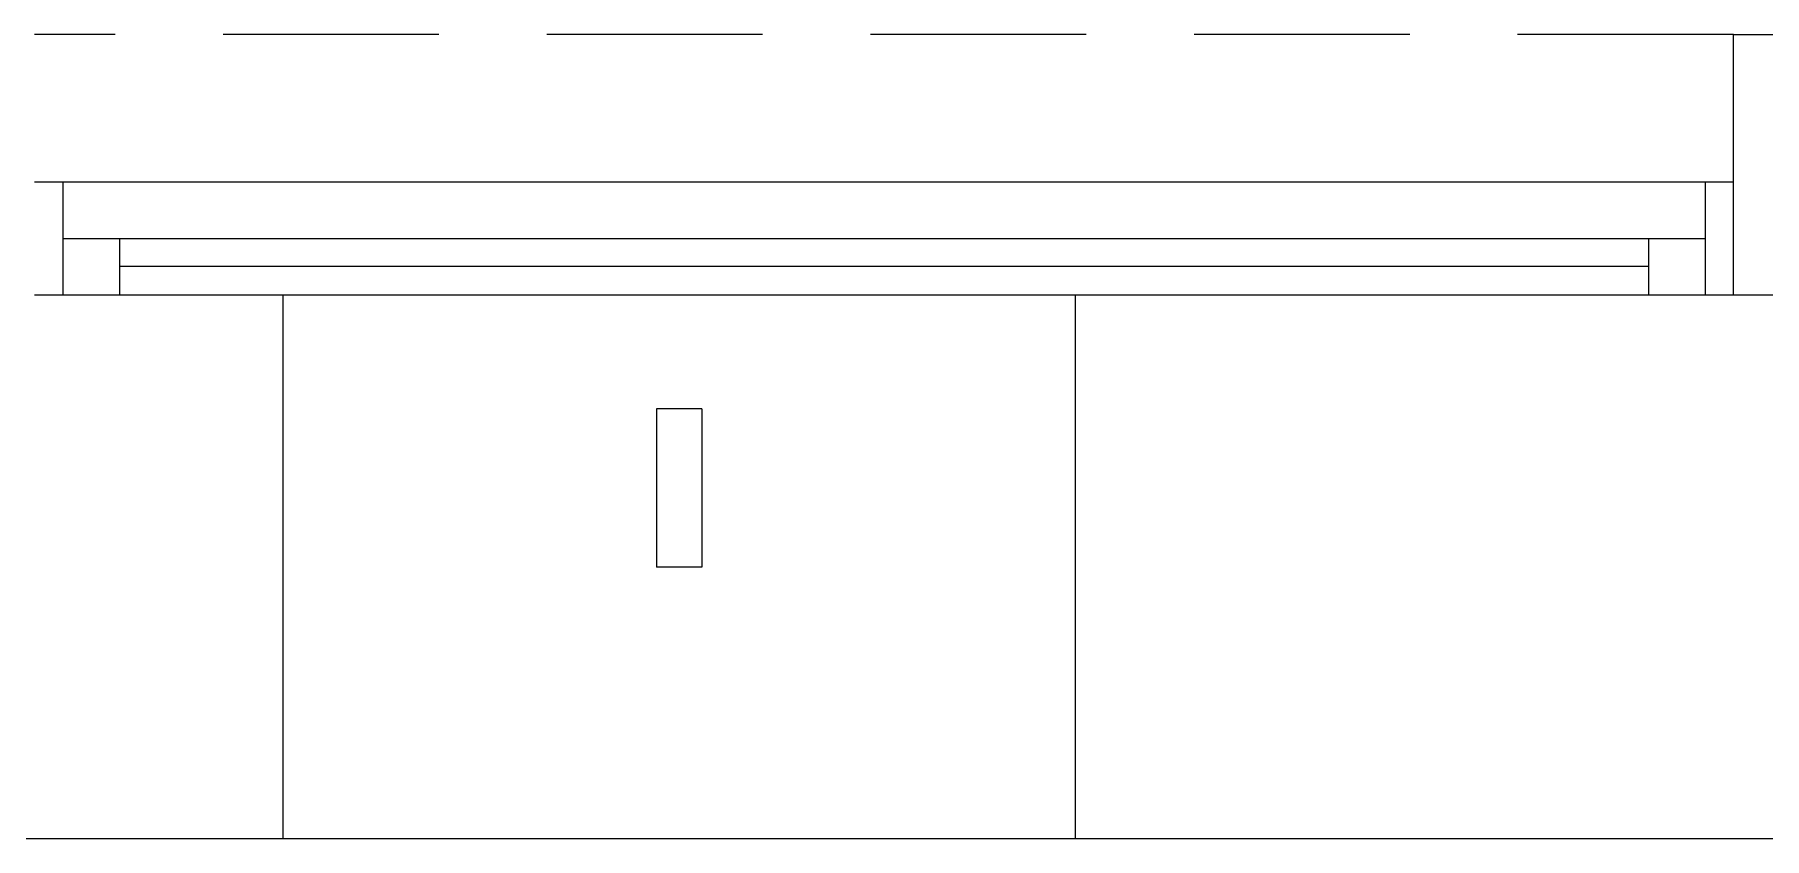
# Model space of a CAD drawing. Header units: millimetres. Extents: x -2143172 to 5255, y -610845 to 279739.
# Drawn here: x -1239420 to -1237893, y -11575 to -10865 of the extents above; entities that cross this region are included whole.
import ezdxf

# ---------------------------------------------------------------- set-up
doc = ezdxf.new("R2010")
doc.units = ezdxf.units.MM
doc.header["$LTSCALE"] = 30
doc.linetypes.add('HIDDEN', pattern=[9.525, 6.35, -3.175])
doc.linetypes.add('HIDDEN2', pattern=[0.1875, 0.125, -0.0625])
for name, color, linetype, lineweight in [('Aluminum', 7, 'Continuous', 5), ('LOADING', 163, 'Continuous', 5), ('Proj', 7, 'HIDDEN2', 5), ('Walls', 32, 'Continuous', 5)]:
    doc.layers.add(name, color=color, linetype=linetype, lineweight=lineweight)

# ---------------------------------------------------------------- blocks, each defined once
blk = doc.blocks.new('3-Wall-hung vitreous china basin -  Khroma - 327651xx0 - 327651000 White-4272088-4-Second Floor Level')
at = {"layer": 'LOADING'}
for p, q in [((475, 489.5), (-225, 489.5)), ((-225, 489.5), (-225, 10)), ((475, 10), (475, 489.5)), ((105, 250), (145, 250)), ((105, 110), (105, 250)), ((145, 110), (145, 250)), ((105, 110), (145, 110))]:
    blk.add_line(p, q, dxfattribs=at)

msp = doc.modelspace()

# ---------------------------------------------------------------- linework, layer by layer
at = {"layer": 'Aluminum'}
for p, q in [((-1239420.4, -10994.7), (-1237920.4, -10994.7)), ((-1239395.4, -10994.7), (-1239395.4, -11094.7)), ((-1237945.4, -10994.7), (-1237945.4, -11094.7)), ((-1239395.4, -11044.7), (-1237945.4, -11044.7)), ((-1239345.4, -11044.7), (-1239345.4, -11094.7)), ((-1237995.4, -11044.7), (-1237995.4, -11094.7)), ((-1237995.4, -11069.7), (-1239345.4, -11069.7)), ((-1239420.4, -11094.7), (-1237920.4, -11094.7))]:
    msp.add_line(p, q, dxfattribs=at)
at = {"layer": 'LOADING'}
msp.add_line((-1239571.3, -11574.7, -0.1), (-1237801.3, -11574.7, -0.1), dxfattribs=at)
at = {"layer": 'Proj', "linetype": 'HIDDEN'}
msp.add_line((-1237920.4, -10864.7), (-1239420.4, -10864.7), dxfattribs=at)
at = {"layer": 'Walls'}
for p, q in [((-1237920.4, -10864.7), (-1236699.4, -10864.7)), ((-1237920.4, -11094.7), (-1237920.4, -10864.7)), ((-1237920.4, -11094.7), (-1236799.4, -11094.7))]:
    msp.add_line(p, q, dxfattribs=at)

# ---------------------------------------------------------------- block references
at = {"layer": 'LOADING', "rotation": 180}
msp.add_blockref('3-Wall-hung vitreous china basin -  Khroma - 327651xx0 - 327651000 White-4272088-4-Second Floor Level', (-1238726.3, -11085.2, -0.1), dxfattribs=at)

doc.saveas('drawing.dxf')
